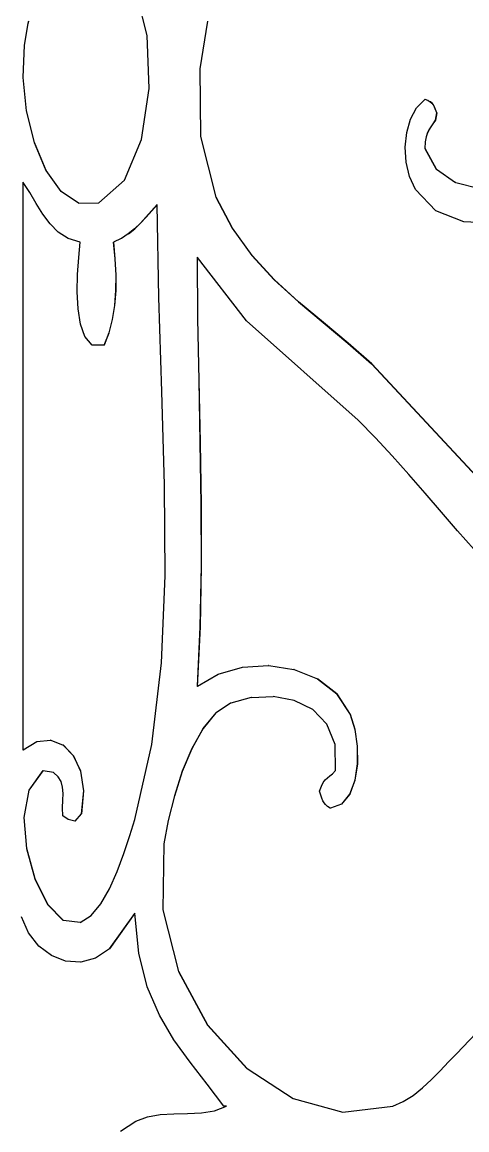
# Model space of a CAD drawing. Header units: inches. Extents: x -2812 to 9774, y -15726 to -746.
# Drawn here: x 3671.45 to 3676.37, y -9224.15 to -9211.89 of the extents above; entities that cross this region are included whole.
import ezdxf

# ---------------------------------------------------------------- set-up
doc = ezdxf.new("R2010")
doc.units = ezdxf.units.IN
doc.header["$LTSCALE"] = 17
doc.header["$MEASUREMENT"] = 0

msp = doc.modelspace()

# ---------------------------------------------------------------- linework, layer by layer
for p, q in [((3672.833, -9212.037), (3672.699, -9211.512)), ((3671.519, -9211.878), (3671.512, -9211.904)), ((3671.515, -9211.904), (3671.522, -9211.878)), ((3673.5, -9211.878), (3673.415, -9212.405)), ((3673.418, -9212.405), (3673.503, -9211.878)), ((3671.512, -9211.904), (3671.47, -9212.145)), ((3671.473, -9212.145), (3671.515, -9211.904)), ((3671.515, -9211.904), (3671.512, -9211.904)), ((3672.855, -9212.625), (3672.833, -9212.037)), ((3671.47, -9212.145), (3671.455, -9212.5)), ((3671.458, -9212.5), (3671.473, -9212.145)), ((3671.473, -9212.145), (3671.47, -9212.145)), ((3671.458, -9212.5), (3671.455, -9212.5)), ((3671.455, -9212.5), (3671.494, -9212.869)), ((3671.496, -9212.869), (3671.458, -9212.5)), ((3673.415, -9212.405), (3673.421, -9213.154)), ((3673.418, -9212.405), (3673.415, -9212.405)), ((3673.424, -9213.154), (3673.418, -9212.405)), ((3672.77, -9213.188), (3672.855, -9212.625)), ((3675.811, -9212.839), (3675.903, -9212.747)), ((3675.906, -9212.747), (3675.903, -9212.747)), ((3675.938, -9212.758), (3675.906, -9212.747)), ((3671.496, -9212.869), (3671.494, -9212.869)), ((3671.494, -9212.869), (3671.581, -9213.222)), ((3671.584, -9213.222), (3671.496, -9212.869)), ((3675.744, -9212.963), (3675.811, -9212.839)), ((3675.941, -9212.758), (3675.938, -9212.758)), ((3675.941, -9212.758), (3675.963, -9212.771)), ((3675.966, -9212.771), (3675.963, -9212.771)), ((3675.963, -9212.771), (3675.982, -9212.786)), ((3675.984, -9212.786), (3675.966, -9212.771)), ((3675.984, -9212.786), (3675.982, -9212.786)), ((3675.982, -9212.786), (3675.995, -9212.804)), ((3675.998, -9212.804), (3675.984, -9212.786)), ((3675.995, -9212.804), (3676.007, -9212.828)), ((3675.998, -9212.804), (3675.995, -9212.804)), ((3676.009, -9212.828), (3675.998, -9212.804)), ((3676.009, -9212.828), (3676.007, -9212.828)), ((3676.007, -9212.828), (3676.019, -9212.856)), ((3676.022, -9212.856), (3676.009, -9212.828)), ((3676.022, -9212.856), (3676.019, -9212.856)), ((3676.019, -9212.856), (3676.035, -9212.892)), ((3676.038, -9212.892), (3676.022, -9212.856)), ((3675.703, -9213.111), (3675.744, -9212.963)), ((3676.021, -9212.975), (3675.994, -9213.014)), ((3675.997, -9213.014), (3676.023, -9212.975)), ((3676.035, -9212.892), (3676.021, -9212.975)), ((3676.023, -9212.975), (3676.021, -9212.975)), ((3676.023, -9212.975), (3676.038, -9212.892)), ((3676.038, -9212.892), (3676.035, -9212.892)), ((3675.687, -9213.272), (3675.703, -9213.111)), ((3675.932, -9213.114), (3675.918, -9213.157)), ((3675.921, -9213.157), (3675.935, -9213.114)), ((3675.95, -9213.079), (3675.932, -9213.114)), ((3675.935, -9213.114), (3675.932, -9213.114)), ((3675.935, -9213.114), (3675.953, -9213.079)), ((3675.971, -9213.048), (3675.95, -9213.079)), ((3675.953, -9213.079), (3675.95, -9213.079)), ((3675.953, -9213.079), (3675.973, -9213.048)), ((3675.994, -9213.014), (3675.971, -9213.048)), ((3675.973, -9213.048), (3675.971, -9213.048)), ((3675.973, -9213.048), (3675.997, -9213.014)), ((3675.997, -9213.014), (3675.994, -9213.014)), ((3671.584, -9213.222), (3671.581, -9213.222)), ((3671.581, -9213.222), (3671.71, -9213.531)), ((3671.713, -9213.531), (3671.584, -9213.222)), ((3672.581, -9213.638), (3672.77, -9213.188)), ((3673.421, -9213.154), (3673.591, -9213.825)), ((3673.424, -9213.154), (3673.421, -9213.154)), ((3673.594, -9213.825), (3673.424, -9213.154)), ((3675.908, -9213.213), (3675.903, -9213.286)), ((3675.906, -9213.286), (3675.911, -9213.213)), ((3675.918, -9213.157), (3675.908, -9213.213)), ((3675.911, -9213.213), (3675.908, -9213.213)), ((3675.911, -9213.213), (3675.921, -9213.157)), ((3675.921, -9213.157), (3675.918, -9213.157)), ((3675.698, -9213.438), (3675.687, -9213.272)), ((3675.906, -9213.286), (3675.903, -9213.286)), ((3675.903, -9213.286), (3676.03, -9213.515)), ((3676.033, -9213.515), (3675.906, -9213.286)), ((3675.735, -9213.597), (3675.698, -9213.438)), ((3671.71, -9213.531), (3671.876, -9213.764)), ((3671.713, -9213.531), (3671.71, -9213.531)), ((3671.879, -9213.764), (3671.713, -9213.531)), ((3675.8, -9213.742), (3675.735, -9213.597)), ((3676.033, -9213.515), (3676.03, -9213.515)), ((3676.033, -9213.515), (3676.244, -9213.662)), ((3671.456, -9213.659), (3671.456, -9219.943)), ((3671.458, -9213.664), (3671.456, -9213.659)), ((3671.458, -9219.941), (3671.458, -9213.664)), ((3671.532, -9213.776), (3671.458, -9213.664)), ((3672.295, -9213.887), (3672.581, -9213.638)), ((3676.246, -9213.662), (3676.244, -9213.662)), ((3676.246, -9213.662), (3676.509, -9213.731)), ((3671.604, -9213.896), (3671.532, -9213.776)), ((3671.879, -9213.764), (3671.876, -9213.764)), ((3672.073, -9213.893), (3671.879, -9213.764)), ((3673.594, -9213.825), (3673.591, -9213.825)), ((3673.591, -9213.825), (3673.772, -9214.169)), ((3673.775, -9214.169), (3673.594, -9213.825)), ((3676.025, -9213.976), (3675.8, -9213.742)), ((3671.677, -9214.013), (3671.604, -9213.896)), ((3672.073, -9213.893), (3672.295, -9213.887)), ((3672.879, -9213.978), (3672.817, -9214.047)), ((3672.82, -9214.047), (3672.882, -9213.978)), ((3672.943, -9213.908), (3672.879, -9213.978)), ((3672.882, -9213.978), (3672.879, -9213.978)), ((3672.882, -9213.978), (3672.943, -9213.911)), ((3672.943, -9213.911), (3672.943, -9213.908)), ((3672.96, -9214.937), (3672.943, -9213.911)), ((3676.334, -9214.098), (3676.025, -9213.976)), ((3671.757, -9214.121), (3671.677, -9214.013)), ((3672.817, -9214.047), (3672.756, -9214.114)), ((3672.758, -9214.114), (3672.82, -9214.047)), ((3672.82, -9214.047), (3672.817, -9214.047)), ((3676.688, -9214.117), (3676.334, -9214.098)), ((3671.848, -9214.214), (3671.757, -9214.121)), ((3671.957, -9214.283), (3671.848, -9214.214)), ((3672.691, -9214.176), (3672.622, -9214.233)), ((3672.625, -9214.233), (3672.694, -9214.176)), ((3672.756, -9214.114), (3672.691, -9214.176)), ((3672.694, -9214.176), (3672.691, -9214.176)), ((3672.694, -9214.176), (3672.758, -9214.114)), ((3672.758, -9214.114), (3672.756, -9214.114)), ((3673.772, -9214.169), (3673.991, -9214.471)), ((3673.775, -9214.169), (3673.772, -9214.169)), ((3673.994, -9214.471), (3673.775, -9214.169)), ((3672.089, -9214.323), (3671.957, -9214.283)), ((3672.074, -9214.492), (3672.089, -9214.323)), ((3672.457, -9214.323), (3672.475, -9214.509)), ((3672.46, -9214.323), (3672.457, -9214.323)), ((3672.545, -9214.282), (3672.46, -9214.323)), ((3672.478, -9214.509), (3672.46, -9214.323)), ((3672.547, -9214.282), (3672.545, -9214.282)), ((3672.622, -9214.233), (3672.547, -9214.282)), ((3672.625, -9214.233), (3672.622, -9214.233)), ((3672.062, -9214.68), (3672.074, -9214.492)), ((3672.478, -9214.509), (3672.475, -9214.509)), ((3672.475, -9214.509), (3672.484, -9214.688)), ((3672.487, -9214.688), (3672.478, -9214.509)), ((3673.385, -9214.489), (3673.39, -9215.169)), ((3673.388, -9214.493), (3673.385, -9214.489)), ((3673.393, -9215.169), (3673.388, -9214.493)), ((3673.929, -9215.194), (3673.388, -9214.493)), ((3673.991, -9214.471), (3674.238, -9214.739)), ((3673.994, -9214.471), (3673.991, -9214.471)), ((3674.241, -9214.739), (3673.994, -9214.471)), ((3672.058, -9214.873), (3672.062, -9214.68)), ((3672.484, -9214.688), (3672.483, -9214.86)), ((3672.487, -9214.688), (3672.484, -9214.688)), ((3672.486, -9214.86), (3672.487, -9214.688)), ((3674.238, -9214.739), (3674.504, -9214.983)), ((3674.241, -9214.739), (3674.238, -9214.739)), ((3674.507, -9214.983), (3674.241, -9214.739)), ((3672.067, -9215.061), (3672.058, -9214.873)), ((3672.483, -9214.86), (3672.47, -9215.024)), ((3672.473, -9215.024), (3672.486, -9214.86)), ((3672.486, -9214.86), (3672.483, -9214.86)), ((3672.994, -9215.976), (3672.96, -9214.937)), ((3672.093, -9215.23), (3672.067, -9215.061)), ((3672.47, -9215.024), (3672.445, -9215.18)), ((3672.448, -9215.18), (3672.473, -9215.024)), ((3672.473, -9215.024), (3672.47, -9215.024)), ((3674.507, -9214.983), (3674.504, -9214.983)), ((3674.504, -9214.983), (3674.779, -9215.214)), ((3674.782, -9215.214), (3674.507, -9214.983)), ((3672.445, -9215.18), (3672.406, -9215.327)), ((3672.409, -9215.327), (3672.448, -9215.18)), ((3672.448, -9215.18), (3672.445, -9215.18)), ((3673.39, -9215.169), (3673.403, -9215.854)), ((3673.393, -9215.169), (3673.39, -9215.169)), ((3673.405, -9215.854), (3673.393, -9215.169)), ((3675.166, -9216.293), (3673.929, -9215.194)), ((3672.143, -9215.368), (3672.093, -9215.23)), ((3674.779, -9215.214), (3675.052, -9215.44)), ((3674.782, -9215.214), (3674.779, -9215.214)), ((3675.055, -9215.44), (3674.782, -9215.214)), ((3672.221, -9215.464), (3672.143, -9215.368)), ((3672.406, -9215.327), (3672.354, -9215.464)), ((3672.357, -9215.464), (3672.409, -9215.327)), ((3672.409, -9215.327), (3672.406, -9215.327)), ((3675.055, -9215.44), (3675.052, -9215.44)), ((3675.052, -9215.44), (3675.314, -9215.671)), ((3675.317, -9215.671), (3675.055, -9215.44)), ((3672.354, -9215.464), (3672.221, -9215.464)), ((3672.357, -9215.464), (3672.354, -9215.464)), ((3675.314, -9215.671), (3676.477, -9216.915)), ((3675.317, -9215.671), (3675.314, -9215.671)), ((3676.477, -9216.912), (3675.317, -9215.671)), ((3673.403, -9215.854), (3673.417, -9216.541)), ((3673.405, -9215.854), (3673.403, -9215.854)), ((3673.419, -9216.541), (3673.405, -9215.854)), ((3673.024, -9217.007), (3672.994, -9215.976)), ((3675.357, -9216.488), (3675.166, -9216.293)), ((3673.417, -9216.541), (3673.427, -9217.226)), ((3673.419, -9216.541), (3673.417, -9216.541)), ((3673.43, -9217.226), (3673.419, -9216.541)), ((3675.543, -9216.688), (3675.357, -9216.488)), ((3675.726, -9216.894), (3675.543, -9216.688)), ((3675.907, -9217.102), (3675.726, -9216.894)), ((3673.029, -9218.014), (3673.024, -9217.007)), ((3676.087, -9217.311), (3675.907, -9217.102)), ((3673.427, -9217.226), (3673.429, -9217.906)), ((3673.43, -9217.226), (3673.427, -9217.226)), ((3673.432, -9217.906), (3673.43, -9217.226)), ((3676.267, -9217.519), (3676.087, -9217.311)), ((3676.448, -9217.724), (3676.267, -9217.519)), ((3672.989, -9218.978), (3673.029, -9218.014)), ((3673.429, -9217.906), (3673.416, -9218.578)), ((3673.419, -9218.578), (3673.432, -9217.906)), ((3673.432, -9217.906), (3673.429, -9217.906)), ((3673.416, -9218.578), (3673.385, -9219.238)), ((3673.388, -9219.236), (3673.419, -9218.578)), ((3673.419, -9218.578), (3673.416, -9218.578)), ((3672.884, -9219.883), (3672.989, -9218.978)), ((3673.388, -9219.236), (3673.618, -9219.102)), ((3673.618, -9219.102), (3673.887, -9219.025)), ((3673.887, -9219.025), (3674.174, -9219.007)), ((3674.177, -9219.007), (3674.174, -9219.007)), ((3674.177, -9219.007), (3674.456, -9219.05)), ((3674.459, -9219.05), (3674.456, -9219.05)), ((3674.459, -9219.05), (3674.715, -9219.154)), ((3673.385, -9219.238), (3673.388, -9219.236)), ((3674.715, -9219.154), (3674.929, -9219.32)), ((3674.717, -9219.154), (3674.715, -9219.154)), ((3674.931, -9219.32), (3674.717, -9219.154)), ((3673.983, -9219.36), (3673.756, -9219.425)), ((3673.986, -9219.36), (3673.983, -9219.36)), ((3673.986, -9219.36), (3674.224, -9219.349)), ((3674.457, -9219.394), (3674.224, -9219.349)), ((3674.929, -9219.32), (3675.078, -9219.549)), ((3674.931, -9219.32), (3674.929, -9219.32)), ((3675.081, -9219.549), (3674.931, -9219.32)), ((3673.753, -9219.425), (3673.595, -9219.532)), ((3673.756, -9219.425), (3673.753, -9219.425)), ((3674.663, -9219.496), (3674.457, -9219.394)), ((3673.592, -9219.532), (3673.45, -9219.704)), ((3673.452, -9219.704), (3673.595, -9219.532)), ((3673.595, -9219.532), (3673.592, -9219.532)), ((3674.82, -9219.658), (3674.663, -9219.496)), ((3675.078, -9219.549), (3675.129, -9219.714)), ((3675.081, -9219.549), (3675.078, -9219.549)), ((3675.132, -9219.714), (3675.081, -9219.549)), ((3673.45, -9219.704), (3673.325, -9219.924)), ((3673.328, -9219.924), (3673.452, -9219.704)), ((3673.452, -9219.704), (3673.45, -9219.704)), ((3674.911, -9219.883), (3674.82, -9219.658)), ((3675.129, -9219.714), (3675.156, -9219.901)), ((3675.132, -9219.714), (3675.129, -9219.714)), ((3675.159, -9219.901), (3675.132, -9219.714)), ((3671.458, -9219.941), (3671.611, -9219.849)), ((3671.611, -9219.849), (3671.763, -9219.834)), ((3671.766, -9219.834), (3671.763, -9219.834)), ((3671.766, -9219.834), (3671.901, -9219.889)), ((3671.456, -9219.943), (3671.458, -9219.941)), ((3671.904, -9219.889), (3671.901, -9219.889)), ((3671.901, -9219.889), (3672.015, -9220.006)), ((3672.017, -9220.006), (3671.904, -9219.889)), ((3672.693, -9220.71), (3672.884, -9219.883)), ((3673.325, -9219.924), (3673.22, -9220.177)), ((3673.223, -9220.177), (3673.328, -9219.924)), ((3673.328, -9219.924), (3673.325, -9219.924)), ((3674.916, -9220.171), (3674.911, -9219.883)), ((3675.156, -9219.901), (3675.158, -9220.095)), ((3675.159, -9219.901), (3675.156, -9219.901)), ((3675.16, -9220.095), (3675.159, -9219.901)), ((3672.015, -9220.006), (3672.093, -9220.178)), ((3672.017, -9220.006), (3672.015, -9220.006)), ((3672.096, -9220.178), (3672.017, -9220.006)), ((3675.158, -9220.095), (3675.134, -9220.255)), ((3675.137, -9220.252), (3675.16, -9220.095)), ((3675.16, -9220.095), (3675.158, -9220.095)), ((3671.676, -9220.171), (3671.522, -9220.385)), ((3671.525, -9220.385), (3671.679, -9220.172)), ((3671.679, -9220.172), (3671.676, -9220.171)), ((3671.794, -9220.192), (3671.679, -9220.172)), ((3671.848, -9220.238), (3671.794, -9220.192)), ((3672.093, -9220.178), (3672.126, -9220.394)), ((3672.096, -9220.178), (3672.093, -9220.178)), ((3672.129, -9220.394), (3672.096, -9220.178)), ((3673.22, -9220.177), (3673.133, -9220.448)), ((3673.136, -9220.448), (3673.223, -9220.177)), ((3673.223, -9220.177), (3673.22, -9220.177)), ((3674.851, -9220.23), (3674.881, -9220.205)), ((3674.881, -9220.205), (3674.916, -9220.171)), ((3671.88, -9220.292), (3671.848, -9220.238)), ((3671.895, -9220.354), (3671.88, -9220.292)), ((3674.739, -9220.399), (3674.76, -9220.342)), ((3674.76, -9220.342), (3674.78, -9220.301)), ((3674.78, -9220.301), (3674.802, -9220.272)), ((3674.802, -9220.272), (3674.825, -9220.25)), ((3674.825, -9220.25), (3674.851, -9220.23)), ((3675.13, -9220.277), (3675.073, -9220.431)), ((3675.075, -9220.431), (3675.133, -9220.277)), ((3675.134, -9220.255), (3675.13, -9220.277)), ((3675.133, -9220.277), (3675.13, -9220.277)), ((3675.133, -9220.277), (3675.137, -9220.252)), ((3675.134, -9220.255), (3675.137, -9220.252)), ((3671.522, -9220.385), (3671.467, -9220.688)), ((3671.47, -9220.688), (3671.525, -9220.385)), ((3671.525, -9220.385), (3671.522, -9220.385)), ((3671.9, -9220.423), (3671.895, -9220.354)), ((3671.898, -9220.498), (3671.9, -9220.423)), ((3672.126, -9220.394), (3672.104, -9220.648)), ((3672.106, -9220.648), (3672.129, -9220.394)), ((3672.129, -9220.394), (3672.126, -9220.394)), ((3673.133, -9220.448), (3673.065, -9220.721)), ((3673.068, -9220.721), (3673.136, -9220.448)), ((3673.136, -9220.448), (3673.133, -9220.448)), ((3674.752, -9220.442), (3674.739, -9220.399)), ((3674.764, -9220.476), (3674.752, -9220.442)), ((3675.073, -9220.431), (3674.982, -9220.54)), ((3674.985, -9220.54), (3675.075, -9220.431)), ((3675.075, -9220.431), (3675.073, -9220.431)), ((3671.895, -9220.581), (3671.898, -9220.498)), ((3671.897, -9220.669), (3671.895, -9220.581)), ((3674.775, -9220.503), (3674.764, -9220.476)), ((3674.789, -9220.526), (3674.775, -9220.503)), ((3674.806, -9220.546), (3674.789, -9220.526)), ((3674.828, -9220.566), (3674.806, -9220.546)), ((3674.857, -9220.586), (3674.828, -9220.566)), ((3674.86, -9220.586), (3674.857, -9220.586)), ((3674.859, -9220.585), (3674.86, -9220.586)), ((3674.982, -9220.54), (3674.86, -9220.586)), ((3674.985, -9220.54), (3674.982, -9220.54)), ((3671.467, -9220.688), (3671.495, -9221.033)), ((3671.47, -9220.688), (3671.467, -9220.688)), ((3671.498, -9221.033), (3671.47, -9220.688)), ((3671.956, -9220.71), (3671.897, -9220.669)), ((3672.03, -9220.731), (3671.956, -9220.71)), ((3672.104, -9220.648), (3672.03, -9220.731)), ((3672.033, -9220.731), (3672.106, -9220.648)), ((3672.106, -9220.648), (3672.104, -9220.648)), ((3672.638, -9220.889), (3672.693, -9220.71)), ((3672.033, -9220.731), (3672.03, -9220.731)), ((3673.065, -9220.721), (3673.016, -9220.98)), ((3673.019, -9220.98), (3673.068, -9220.721)), ((3673.068, -9220.721), (3673.065, -9220.721)), ((3672.574, -9221.086), (3672.638, -9220.889)), ((3671.498, -9221.033), (3671.495, -9221.033)), ((3671.495, -9221.033), (3671.588, -9221.369)), ((3671.591, -9221.369), (3671.498, -9221.033)), ((3672.5, -9221.287), (3672.574, -9221.086)), ((3673.016, -9220.98), (3673.004, -9221.712)), ((3673.007, -9221.712), (3673.019, -9220.98)), ((3673.019, -9220.98), (3673.016, -9220.98)), ((3672.416, -9221.478), (3672.5, -9221.287)), ((3671.588, -9221.369), (3671.729, -9221.65)), ((3671.591, -9221.369), (3671.588, -9221.369)), ((3671.732, -9221.65), (3671.591, -9221.369)), ((3672.32, -9221.645), (3672.416, -9221.478)), ((3671.732, -9221.65), (3671.729, -9221.65)), ((3671.729, -9221.65), (3671.902, -9221.827)), ((3671.905, -9221.827), (3671.732, -9221.65)), ((3672.211, -9221.774), (3672.32, -9221.645)), ((3671.519, -9221.966), (3671.441, -9221.789)), ((3672.089, -9221.851), (3672.211, -9221.774)), ((3672.693, -9221.747), (3672.413, -9222.141)), ((3672.416, -9222.141), (3672.693, -9221.751)), ((3672.693, -9221.751), (3672.693, -9221.747)), ((3672.738, -9222.191), (3672.693, -9221.751)), ((3673.004, -9221.712), (3673.177, -9222.392)), ((3673.007, -9221.712), (3673.004, -9221.712)), ((3673.18, -9222.392), (3673.007, -9221.712)), ((3671.905, -9221.827), (3671.902, -9221.827)), ((3672.089, -9221.851), (3671.905, -9221.827)), ((3671.633, -9222.111), (3671.519, -9221.966)), ((3671.772, -9222.217), (3671.633, -9222.111)), ((3672.413, -9222.141), (3672.261, -9222.247)), ((3672.416, -9222.141), (3672.413, -9222.141)), ((3671.929, -9222.279), (3671.772, -9222.217)), ((3672.094, -9222.291), (3671.929, -9222.279)), ((3672.097, -9222.291), (3672.094, -9222.291)), ((3672.258, -9222.247), (3672.097, -9222.291)), ((3672.261, -9222.247), (3672.258, -9222.247)), ((3672.833, -9222.562), (3672.738, -9222.191)), ((3673.177, -9222.392), (3673.499, -9222.988)), ((3673.18, -9222.392), (3673.177, -9222.392)), ((3673.502, -9222.988), (3673.18, -9222.392)), ((3672.966, -9222.876), (3672.833, -9222.562)), ((3673.127, -9223.15), (3672.966, -9222.876)), ((3673.499, -9222.988), (3673.934, -9223.468)), ((3673.502, -9222.988), (3673.499, -9222.988)), ((3673.937, -9223.468), (3673.502, -9222.988)), ((3676.256, -9223.303), (3676.543, -9223)), ((3673.307, -9223.398), (3673.127, -9223.15)), ((3673.494, -9223.638), (3673.307, -9223.398)), ((3676.075, -9223.491), (3676.167, -9223.394)), ((3676.167, -9223.394), (3676.256, -9223.303)), ((3673.937, -9223.468), (3673.934, -9223.468)), ((3673.937, -9223.468), (3674.445, -9223.798)), ((3675.979, -9223.588), (3676.075, -9223.491)), ((3673.679, -9223.883), (3673.494, -9223.638)), ((3675.879, -9223.68), (3675.979, -9223.588)), ((3675.664, -9223.833), (3675.774, -9223.764)), ((3675.774, -9223.764), (3675.879, -9223.68)), ((3673.576, -9223.933), (3673.709, -9223.883)), ((3673.709, -9223.883), (3673.679, -9223.883)), ((3674.448, -9223.798), (3674.445, -9223.798)), ((3674.448, -9223.798), (3674.996, -9223.948)), ((3674.996, -9223.948), (3675.549, -9223.883)), ((3675.549, -9223.883), (3675.664, -9223.833)), ((3672.707, -9224.049), (3672.834, -9224.001)), ((3672.834, -9224.001), (3672.975, -9223.977)), ((3672.975, -9223.977), (3673.125, -9223.969)), ((3673.125, -9223.969), (3673.279, -9223.966)), ((3673.279, -9223.966), (3673.431, -9223.957)), ((3673.431, -9223.957), (3673.576, -9223.933)), ((3672.535, -9224.158), (3672.707, -9224.049))]:
    msp.add_line(p, q)

doc.saveas('drawing.dxf')
